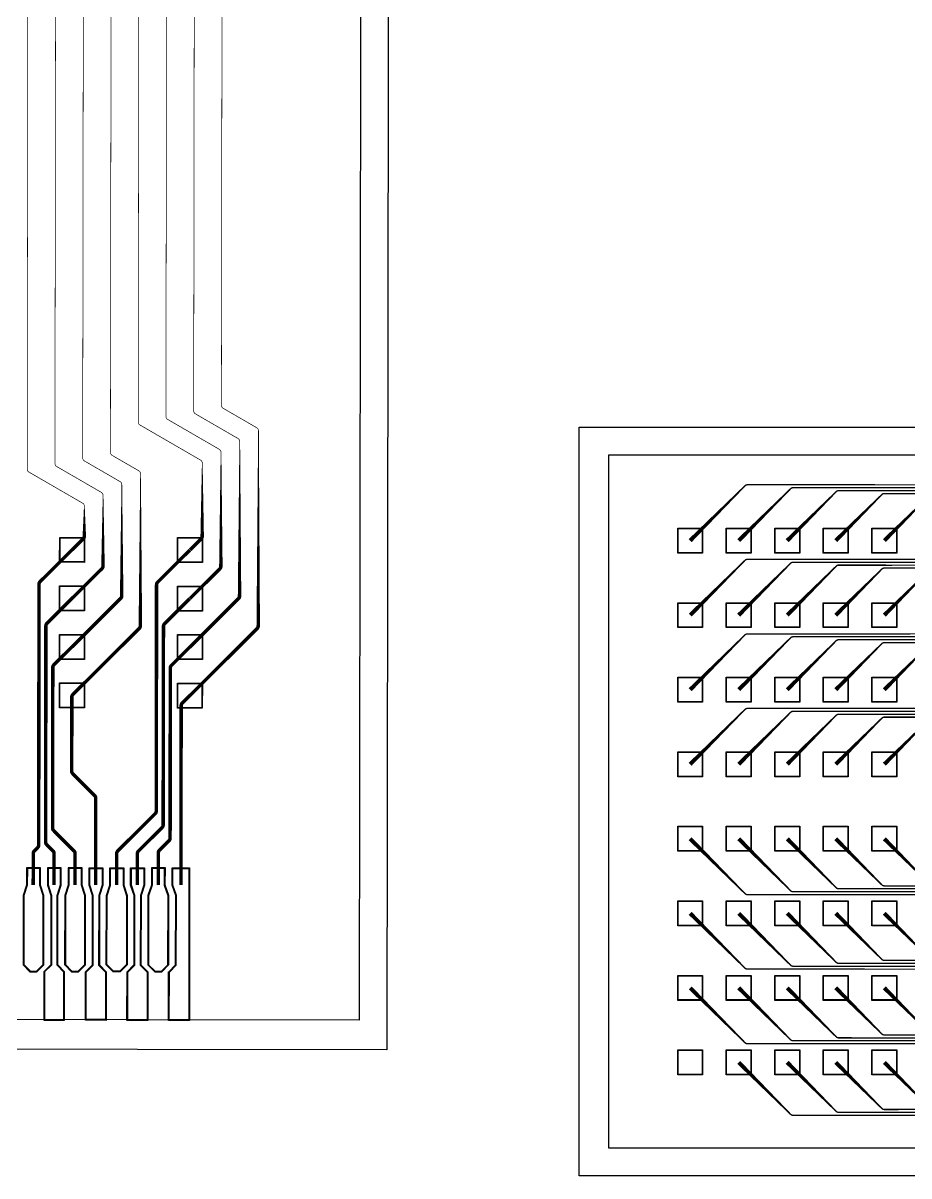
# Model space of a CAD drawing. Header units: metres. Extents: x -54999 to 54999, y -52014 to 54102.
# Drawn here: x -30945 to -18168, y -31916 to -15289 of the extents above; entities that cross this region are included whole.
import ezdxf

# ---------------------------------------------------------------- set-up
doc = ezdxf.new("R2010")
doc.units = ezdxf.units.M
for name, color, linetype in [('eDura_outline_ext', 6, 'Continuous'), ('eDura_outline_int', 6, 'Continuous'), ('etch', 3, 'Continuous'), ('GUIDE', 160, 'Continuous'), ('metal', 4, 'Continuous')]:
    doc.layers.add(name, color=color, linetype=linetype)

msp = doc.modelspace()

# ---------------------------------------------------------------- linework, layer by layer
at = {"layer": 'eDura_outline_ext'}
for points in [[(-25667.478, -8895.493), (-25696.166, -30095.474), (-36496.156, -30080.86), (-36467.469, -8880.879)], [(-2726.274, -31915.931), (-22926.274, -31915.931), (-22926.274, -21115.931), (-2726.274, -21115.931)]]:
    msp.add_lwpolyline(points, dxfattribs=at)
at = {"layer": 'eDura_outline_int'}
for points in [[(-26067.17, -8667.012), (-26095.586, -29666.993), (-36095.577, -29653.461), (-36067.16, -8653.48)], [(-2498.334, -31515.931), (-22498.334, -31515.931), (-22498.334, -21515.931), (-2498.334, -21515.931)]]:
    msp.add_lwpolyline(points, dxfattribs=at)
at = {"layer": 'etch'}
for points in [[(-21498.334, -22578.431), (-21148.334, -22578.431), (-21148.334, -22928.431), (-21498.334, -22928.431), (-21498.334, -22578.431)], [(-20798.334, -22578.431), (-20448.334, -22578.431), (-20448.334, -22928.431), (-20798.334, -22928.431), (-20798.334, -22578.431)], [(-20098.334, -22578.431), (-19748.334, -22578.431), (-19748.334, -22928.431), (-20098.334, -22928.431), (-20098.334, -22578.431)], [(-19398.334, -22578.431), (-19048.334, -22578.431), (-19048.334, -22928.431), (-19398.334, -22928.431), (-19398.334, -22578.431)], [(-18698.334, -22578.431), (-18348.334, -22578.431), (-18348.334, -22928.431), (-18698.334, -22928.431), (-18698.334, -22578.431)], [(-30411.651, -23061.146), (-30411.178, -22711.147), (-30061.178, -22711.62), (-30061.652, -23061.62), (-30411.651, -23061.146)], [(-28711.653, -23063.447), (-28711.179, -22713.447), (-28361.18, -22713.921), (-28361.653, -23063.92), (-28711.653, -23063.447)], [(-30412.599, -23761.146), (-30412.125, -23411.146), (-30062.125, -23411.62), (-30062.599, -23761.619), (-30412.599, -23761.146)], [(-28712.6, -23763.446), (-28712.127, -23413.446), (-28362.127, -23413.92), (-28362.601, -23763.92), (-28712.6, -23763.446)], [(-21498.334, -23653.431), (-21148.334, -23653.431), (-21148.334, -24003.431), (-21498.334, -24003.431), (-21498.334, -23653.431)], [(-20798.334, -23653.431), (-20448.334, -23653.431), (-20448.334, -24003.431), (-20798.334, -24003.431), (-20798.334, -23653.431)], [(-20098.334, -23653.431), (-19748.334, -23653.431), (-19748.334, -24003.431), (-20098.334, -24003.431), (-20098.334, -23653.431)], [(-19398.334, -23653.431), (-19048.334, -23653.431), (-19048.334, -24003.431), (-19398.334, -24003.431), (-19398.334, -23653.431)], [(-18698.334, -23653.431), (-18348.334, -23653.431), (-18348.334, -24003.431), (-18698.334, -24003.431), (-18698.334, -23653.431)], [(-30413.546, -24461.145), (-30413.072, -24111.145), (-30063.073, -24111.619), (-30063.546, -24461.619), (-30413.546, -24461.145)], [(-28713.547, -24463.445), (-28713.074, -24113.446), (-28363.074, -24113.919), (-28363.548, -24463.919), (-28713.547, -24463.445)], [(-21498.334, -24728.431), (-21148.334, -24728.431), (-21148.334, -25078.431), (-21498.334, -25078.431), (-21498.334, -24728.431)], [(-20798.334, -24728.431), (-20448.334, -24728.431), (-20448.334, -25078.431), (-20798.334, -25078.431), (-20798.334, -24728.431)], [(-20098.334, -24728.431), (-19748.334, -24728.431), (-19748.334, -25078.431), (-20098.334, -25078.431), (-20098.334, -24728.431)], [(-19398.334, -24728.431), (-19048.334, -24728.431), (-19048.334, -25078.431), (-19398.334, -25078.431), (-19398.334, -24728.431)], [(-18698.334, -24728.431), (-18348.334, -24728.431), (-18348.334, -25078.431), (-18698.334, -25078.431), (-18698.334, -24728.431)], [(-30414.493, -25161.144), (-30414.02, -24811.145), (-30064.02, -24811.618), (-30064.493, -25161.618), (-30414.493, -25161.144)], [(-28714.495, -25163.445), (-28714.021, -24813.445), (-28364.021, -24813.919), (-28364.495, -25163.918), (-28714.495, -25163.445)], [(-21498.334, -25803.431), (-21148.334, -25803.431), (-21148.334, -26153.431), (-21498.334, -26153.431), (-21498.334, -25803.431)], [(-20798.334, -25803.431), (-20448.334, -25803.431), (-20448.334, -26153.431), (-20798.334, -26153.431), (-20798.334, -25803.431)], [(-20098.334, -25803.431), (-19748.334, -25803.431), (-19748.334, -26153.431), (-20098.334, -26153.431), (-20098.334, -25803.431)], [(-19398.334, -25803.431), (-19048.334, -25803.431), (-19048.334, -26153.431), (-19398.334, -26153.431), (-19398.334, -25803.431)], [(-18698.334, -25803.431), (-18348.334, -25803.431), (-18348.334, -26153.431), (-18698.334, -26153.431), (-18698.334, -25803.431)], [(-21498.334, -26878.431), (-21148.334, -26878.431), (-21148.334, -27228.431), (-21498.334, -27228.431), (-21498.334, -26878.431)], [(-20798.334, -26878.431), (-20448.334, -26878.431), (-20448.334, -27228.431), (-20798.334, -27228.431), (-20798.334, -26878.431)], [(-20098.334, -26878.431), (-19748.334, -26878.431), (-19748.334, -27228.431), (-20098.334, -27228.431), (-20098.334, -26878.431)], [(-19398.334, -26878.431), (-19048.334, -26878.431), (-19048.334, -27228.431), (-19398.334, -27228.431), (-19398.334, -26878.431)], [(-18698.334, -26878.431), (-18348.334, -26878.431), (-18348.334, -27228.431), (-18698.334, -27228.431), (-18698.334, -26878.431)], [(-21498.334, -27953.431), (-21148.334, -27953.431), (-21148.334, -28303.431), (-21498.334, -28303.431), (-21498.334, -27953.431)], [(-20798.334, -27953.431), (-20448.334, -27953.431), (-20448.334, -28303.431), (-20798.334, -28303.431), (-20798.334, -27953.431)], [(-20098.334, -27953.431), (-19748.334, -27953.431), (-19748.334, -28303.431), (-20098.334, -28303.431), (-20098.334, -27953.431)], [(-19398.334, -27953.431), (-19048.334, -27953.431), (-19048.334, -28303.431), (-19398.334, -28303.431), (-19398.334, -27953.431)], [(-18698.334, -27953.431), (-18348.334, -27953.431), (-18348.334, -28303.431), (-18698.334, -28303.431), (-18698.334, -27953.431)], [(-21498.334, -29028.431), (-21148.334, -29028.431), (-21148.334, -29378.431), (-21498.334, -29378.431), (-21498.334, -29028.431)], [(-20798.334, -29028.431), (-20448.334, -29028.431), (-20448.334, -29378.431), (-20798.334, -29378.431), (-20798.334, -29028.431)], [(-20098.334, -29028.431), (-19748.334, -29028.431), (-19748.334, -29378.431), (-20098.334, -29378.431), (-20098.334, -29028.431)], [(-19398.334, -29028.431), (-19048.334, -29028.431), (-19048.334, -29378.431), (-19398.334, -29378.431), (-19398.334, -29028.431)], [(-18698.334, -29028.431), (-18348.334, -29028.431), (-18348.334, -29378.431), (-18698.334, -29378.431), (-18698.334, -29028.431)], [(-21498.334, -30103.431), (-21148.334, -30103.431), (-21148.334, -30453.431), (-21498.334, -30453.431), (-21498.334, -30103.431)], [(-20798.334, -30103.431), (-20448.334, -30103.431), (-20448.334, -30453.431), (-20798.334, -30453.431), (-20798.334, -30103.431)], [(-20098.334, -30103.431), (-19748.334, -30103.431), (-19748.334, -30453.431), (-20098.334, -30453.431), (-20098.334, -30103.431)], [(-19398.334, -30103.431), (-19048.334, -30103.431), (-19048.334, -30453.431), (-19398.334, -30453.431), (-19398.334, -30103.431)], [(-18698.334, -30103.431), (-18348.334, -30103.431), (-18348.334, -30453.431), (-18698.334, -30453.431), (-18698.334, -30103.431)]]:
    msp.add_lwpolyline(points, close=True, dxfattribs=at)
for points in [[(-30794.632, -27480.632), (-30881.632, -27480.514, 0.414213562), (-30882.633, -27481.513), (-30882.959, -27721.973, -0.080611572), (-30883.011, -27722.289), (-30933.11, -27871.914, 0.080611572), (-30933.162, -27872.23), (-30934.507, -28865.888, 0.198912367), (-30934.215, -28866.595), (-30840.785, -28960.278, 0.198912367), (-30840.078, -28960.572), (-30749.191, -28960.695, 0.198912367), (-30748.484, -28960.403), (-30654.801, -28866.973, 0.198912367), (-30654.507, -28866.267), (-30653.162, -27872.609, 0.080611572), (-30653.213, -27872.293), (-30702.908, -27722.533, -0.080611572), (-30702.959, -27722.217), (-30702.634, -27481.757, 0.414213562), (-30703.632, -27480.755)], [(-30494.632, -27481.038), (-30581.632, -27480.92, 0.414213562), (-30582.634, -27481.919), (-30582.955, -27719.134, 0.080611572), (-30582.904, -27719.45), (-30533.209, -27869.21, -0.080611572), (-30533.158, -27869.526), (-30534.518, -28874.713, -0.198912367), (-30534.812, -28875.42), (-30634.361, -28974.7, 0.198912367), (-30634.655, -28975.406), (-30635.581, -29659.849, 0.414213562), (-30634.582, -29660.851), (-30356.582, -29661.227, 0.414213562), (-30355.581, -29660.228), (-30354.655, -28975.785, 0.198912367), (-30354.947, -28975.078), (-30454.226, -28875.529, -0.198912367), (-30454.518, -28874.822), (-30453.158, -27869.634, -0.080611572), (-30453.106, -27869.318), (-30403.007, -27719.693, 0.080611572), (-30402.955, -27719.377), (-30402.634, -27482.163, 0.414213562), (-30403.633, -27481.161)], [(-30194.633, -27481.444), (-30281.633, -27481.326, 0.414213562), (-30282.634, -27482.325), (-30282.959, -27722.785, -0.080611572), (-30283.011, -27723.101), (-30333.111, -27872.726, 0.080611572), (-30333.163, -27873.042), (-30334.507, -28866.7, 0.198912367), (-30334.215, -28867.407), (-30240.786, -28961.09, 0.198912367), (-30240.079, -28961.384), (-30149.192, -28961.507, 0.198912367), (-30148.484, -28961.215), (-30054.801, -28867.785, 0.198912367), (-30054.508, -28867.079), (-30053.163, -27873.421, 0.080611572), (-30053.214, -27873.105), (-30102.909, -27723.345, -0.080611572), (-30102.96, -27723.029), (-30102.634, -27482.569, 0.414213562), (-30103.633, -27481.567)], [(-29894.633, -27481.85), (-29803.633, -27481.973, -0.414213562), (-29802.634, -27482.974), (-29802.955, -27720.189, -0.080611572), (-29803.007, -27720.505), (-29853.107, -27870.13, 0.080611572), (-29853.159, -27870.446), (-29854.519, -28875.633, 0.198912367), (-29854.227, -28876.341), (-29754.947, -28975.89, -0.198912367), (-29754.656, -28976.597), (-29755.582, -29661.04, -0.414213562), (-29756.583, -29662.039), (-30034.583, -29661.663, -0.414213562), (-30035.581, -29660.661), (-30034.655, -28976.218, -0.198912367), (-30034.361, -28975.512), (-29934.813, -28876.232, 0.198912367), (-29934.519, -28875.525), (-29933.159, -27870.338, 0.080611572), (-29933.21, -27870.021), (-29982.904, -27720.262, -0.080611572), (-29982.955, -27719.946), (-29982.634, -27482.731, -0.414213562), (-29981.633, -27481.732)], [(-29594.633, -27482.256), (-29503.633, -27482.379, -0.414213562), (-29502.635, -27483.38), (-29502.96, -27723.841, 0.080611572), (-29502.909, -27724.157), (-29453.214, -27873.916, -0.080611572), (-29453.164, -27874.233), (-29454.508, -28867.89, -0.198912367), (-29454.802, -28868.597), (-29548.485, -28962.027, -0.198912367), (-29549.192, -28962.319), (-29640.08, -28962.196, -0.198912367), (-29640.786, -28961.902), (-29734.216, -28868.219, -0.198912367), (-29734.508, -28867.512), (-29733.163, -27873.854, -0.080611572), (-29733.112, -27873.538), (-29683.012, -27723.913, 0.080611572), (-29682.96, -27723.597), (-29682.635, -27483.137, -0.414213562), (-29681.633, -27482.138)], [(-29294.634, -27482.662), (-29203.634, -27482.785, -0.414213562), (-29202.635, -27483.786), (-29202.956, -27721.001, -0.080611572), (-29203.008, -27721.317), (-29253.108, -27870.942, 0.080611572), (-29253.159, -27871.258), (-29254.52, -28876.445, 0.198912367), (-29254.228, -28877.153), (-29154.948, -28976.702, -0.198912367), (-29154.656, -28977.409), (-29155.582, -29661.852, -0.414213562), (-29156.584, -29662.851), (-29434.583, -29662.475, -0.414213562), (-29435.582, -29661.473), (-29434.656, -28977.03, -0.198912367), (-29434.362, -28976.323), (-29334.813, -28877.044, 0.198912367), (-29334.519, -28876.337), (-29333.159, -27871.15, 0.080611572), (-29333.21, -27870.833), (-29382.905, -27721.074, -0.080611572), (-29382.956, -27720.758), (-29382.635, -27483.543, -0.414213562), (-29381.633, -27482.544)], [(-28994.634, -27483.068), (-29081.634, -27482.95, 0.414213562), (-29082.635, -27483.949), (-29082.96, -27724.409, -0.080611572), (-29083.012, -27724.725), (-29133.112, -27874.35, 0.080611572), (-29133.164, -27874.666), (-29134.508, -28868.323, 0.198912367), (-29134.216, -28869.031), (-29040.787, -28962.714, 0.198912367), (-29040.08, -28963.008), (-28949.193, -28963.131, 0.198912367), (-28948.485, -28962.839), (-28854.803, -28869.409, 0.198912367), (-28854.509, -28868.702), (-28853.164, -27875.045, 0.080611572), (-28853.215, -27874.728), (-28902.91, -27724.969, -0.080611572), (-28902.961, -27724.653), (-28902.635, -27484.192, 0.414213562), (-28903.634, -27483.191)], [(-28552.636, -27484.666), (-28555.583, -29662.664, -0.414213562), (-28556.584, -29663.663), (-28834.584, -29663.286, -0.414213562), (-28835.583, -29662.285), (-28834.656, -28977.842, -0.198912367), (-28834.363, -28977.135), (-28734.814, -28877.856, 0.198912367), (-28734.52, -28877.149), (-28733.16, -27871.962, 0.080611572), (-28733.211, -27871.645), (-28782.905, -27721.886, -0.080611572), (-28782.956, -27721.569), (-28782.635, -27484.355, -0.414213562), (-28781.634, -27483.356), (-28553.634, -27483.665, -0.414213562)]]:
    msp.add_lwpolyline(points, format="xyb", close=True, dxfattribs=at)
at = {"layer": 'GUIDE'}
for points in [[(-30794.619, -27470.632), (-30796.619, -27470.629)], [(-30494.619, -27471.038), (-30496.619, -27471.035)], [(-30194.619, -27471.444), (-30196.619, -27471.441)], [(-29894.619, -27471.85), (-29896.619, -27471.847)], [(-29594.62, -27472.256), (-29596.62, -27472.253)], [(-29294.62, -27472.662), (-29296.62, -27472.659)], [(-28994.62, -27473.068), (-28996.62, -27473.065)]]:
    msp.add_lwpolyline(points, dxfattribs=at)
at = {"layer": 'metal'}
for points in [[(-28881.927, 6247.065, 10, 10, 0), (-27108.316, 5219.867, 10, 10, -0.267949192), (-27083.374, 5176.532, 10, 10, 0), (-27099.227, -6538.992, 10, 10, -0.267949192), (-27124.286, -6582.259, 10, 10, 0), (-28840.688, -7570.13, 10, 10, 0.267949192), (-28865.746, -7613.397, 10, 10, 0), (-28883.81, -20962.12, 10, 10, 0.267949192), (-28858.868, -21005.455, 10, 10, 0), (-28114.451, -21436.589, 10, 10, -0.267949192), (-28089.51, -21479.924, 10, 50, 0), (-28091.734, -23123.575, 50, 50, -0.198912367), (-28106.426, -23158.91, 50, 50, 0), (-28537.364, -23588.683, 50, 50, 0)], [(-28885.31, 3747.067, 10, 10, 0), (-27471.417, 2928.202, 10, 10, -0.267949192), (-27446.476, 2884.867, 10, 10, 0), (-27459.227, -6538.505, 10, 10, -0.267949192), (-27484.286, -6581.772, 10, 10, 0), (-29240.719, -7592.683, 10, 10, 0.267949192), (-29265.777, -7635.95, 10, 10, 0), (-29283.919, -21042.408, 10, 10, 0.267949192), (-29258.977, -21085.743, 10, 10, 0), (-28384.662, -21592.108, 10, 10, -0.267949192), (-28359.72, -21635.443, 10, 50, 0), (-28361.152, -22693.21, 50, 50, -0.198912367), (-28375.844, -22728.545, 50, 50, 0), (-28536.416, -22888.684, 50, 50, 0)], [(-29898.053, -27720.377, 50, 50, 0), (-29896.262, -26467.56, 50, 50, 0.198932155), (-29910.859, -26432.181, 50, 50, 0), (-30228.199, -26113.98, 50, 50, -0.198927041), (-30242.796, -26078.602, 50, 50, 0), (-30241.288, -25009.088, 50, 50, -0.198897694), (-30226.596, -24973.755, 50, 50, 0), (-29267.589, -24017.34, 50, 50, 0.198912367), (-29252.896, -23982.004, 50, 10, 0), (-29249.93, -21790.123, 10, 10, 0.267949192), (-29274.872, -21746.788, 10, 10, 0), (-29659.571, -21523.987, 10, 10, -0.267949192), (-29684.512, -21480.652, 10, 10, 0), (-29665.808, -7658.503, 10, 10, -0.267949192), (-29640.75, -7615.235, 10, 10, 0), (-27844.285, -6581.285, 10, 10, 0.267949192), (-27819.227, -6538.018, 10, 10, 0), (-27809.577, 593.202, 10, 10, 0.267949192), (-27834.518, 636.538, 10, 10, 0), (-28888.693, 1247.069, 10, 10, 0)], [(-28539.258, -24988.682, 50, 50, 0), (-27567.591, -24019.64, 50, 50, 0.198912367), (-27552.898, -23984.305, 50, 10, 0), (-27549.088, -21168.886, 10, 10, 0.267949192), (-27574.03, -21125.551, 10, 10, 0), (-28058.65, -20844.88, 10, 10, -0.267949192), (-28083.592, -20801.545, 10, 10, 0), (-28065.876, -7709.779, 10, 10, -0.267949192), (-28040.818, -7666.512, 10, 10, 0), (-26159.223, -6583.565, 10, 10, 0.267949192), (-26134.165, -6540.298, 10, 10, 0), (-26132.928, -5626.317, 10, 10, -0.267949192), (-26107.87, -5583.049, 10, 10, 0), (-23508.779, -4087.149, 10, 10, 0.267949192), (-23483.721, -4043.882, 10, 10, 0), (-23477.456, 586.186, 10, 10, 0.267949192), (-23502.397, 629.521, 10, 10, 0), (-24558.57, 1241.21, 10, 10, 0)], [(-28892.076, -1252.929, 10, 10, 0), (-28197.62, -1655.127, 10, 10, -0.267949192), (-28172.678, -1698.462, 10, 10, 0), (-28179.226, -6537.531, 10, 10, -0.267949192), (-28204.285, -6580.798, 10, 10, 0), (-30040.781, -7637.788, 10, 10, 0.267949192), (-30065.839, -7681.056, 10, 10, 0), (-30084.621, -21560.94, 10, 10, 0.267949192), (-30059.68, -21604.275, 10, 10, 0), (-29545.083, -21902.307, 10, 10, -0.267949192), (-29520.141, -21945.642, 10, 50, 0), (-29522.314, -23551.64, 50, 50, -0.198912367), (-29537.007, -23586.975, 50, 50, 0), (-30238.309, -24286.382, 50, 50, 0)], [(-24561.953, -1258.788, 10, 10, 0), (-24046.357, -1557.399, 10, 10, -0.267949192), (-24021.415, -1600.734, 10, 10, 0), (-24024.72, -4043.15, 10, 10, -0.267949192), (-24049.779, -4086.417, 10, 10, 0), (-26507.759, -5501.102, 10, 10, 0.267949192), (-26532.818, -5544.369, 10, 10, 0), (-26534.164, -6539.757, 10, 10, -0.267949192), (-26559.223, -6583.024, 10, 10, 0), (-28440.817, -7665.971, 10, 10, 0.267949192), (-28465.876, -7709.238, 10, 10, 0), (-28483.701, -20881.832, 10, 10, 0.267949192), (-28458.759, -20925.167, 10, 10, 0), (-27844.24, -21281.07, 10, 10, -0.267949192), (-27819.299, -21324.405, 10, 50, 0), (-27822.316, -23553.94, 50, 50, -0.198912367), (-27837.008, -23589.275, 50, 50, 0), (-28538.311, -24288.682, 50, 50, 0)], [(-28895.459, -3752.926, 10, 10, 0), (-28560.721, -3946.792, 10, 10, -0.267949192), (-28535.78, -3990.127, 10, 10, 0), (-28539.226, -6537.043, 10, 10, -0.267949192), (-28564.285, -6580.311, 10, 10, 0), (-30440.811, -7660.341, 10, 10, 0.267949192), (-30465.87, -7703.608, 10, 10, 0), (-30484.73, -21641.228, 10, 10, 0.267949192), (-30459.789, -21684.563, 10, 10, 0), (-29815.293, -22057.826, 10, 10, -0.267949192), (-29790.352, -22101.161, 10, 50, 0), (-29791.732, -23121.275, 50, 50, -0.198912367), (-29806.425, -23156.61, 50, 50, 0), (-30237.362, -23586.383, 50, 50, 0)], [(-28898.842, -6252.924, 10, 10, 0), (-28899.226, -6536.556, 10, 10, -0.267949192), (-28924.284, -6579.824, 10, 10, 0), (-30840.842, -7682.894, 10, 10, 0.267949192), (-30865.901, -7726.161, 10, 10, 0), (-30884.839, -21721.515, 10, 10, 0.267949192), (-30859.898, -21764.85, 10, 10, 0), (-30085.504, -22213.345, 10, 10, -0.267949192), (-30060.563, -22256.68, 10, 50, 0), (-30061.15, -22690.91, 50, 50, -0.198912367), (-30075.843, -22726.245, 50, 50, 0), (-30236.415, -22886.383, 50, 50, 0)], [(1953.92, -18316.402, 10, 10, 0), (1325.288, -18316.402, 10, 10, 0.267949192), (1281.986, -18341.402, 10, 10, 0), (582.17, -19553.52, 10, 10, -0.267949192), (538.869, -19578.52, 10, 10, 0), (273.288, -19578.52, 10, 10, 0.267949192), (229.986, -19603.52, 10, 10, 0), (-348.586, -20605.637, 10, 10, -0.267949192), (-391.888, -20630.637, 10, 10, 0), (-778.712, -20630.637, 10, 10, 0.267949192), (-822.014, -20655.637, 10, 10, 0), (-1319.757, -21517.755, 10, 10, -0.267949192), (-1363.059, -21542.755, 10, 10, 0), (-1830.712, -21542.755, 10, 10, 0.267949192), (-1874.014, -21567.755, 10, 10, 0), (-2150.089, -22045.931, 10, 10, -0.267949192), (-2193.39, -22070.931, 10, 10, 0), (-8973.741, -22070.931, 10, 10, -0.267949192), (-9017.042, -22045.931, 10, 10, 0), (-9058.9, -21973.431, 10, 10, 0.267949192), (-9102.201, -21948.431, 10, 20, 0), (-20497.623, -21948.431, 20, 20, 0.198912367), (-20532.979, -21963.076, 20, 60, 0), (-21323.334, -22753.431, 60, 20, 0)], [(-9126.45, -21990.431, 10, 20, 0), (-19839.623, -21990.431, 20, 20, 0.198912367), (-19874.979, -22005.076, 20, 60, 0), (-20623.334, -22753.431, 60, 20, 0)], [(-8091.448, -22210.931, 10, 10, 0), (-8989.907, -22210.931, 10, 10, -0.267949192), (-9033.208, -22185.931, 10, 10, 0), (-9107.398, -22057.431, 10, 10, 0.267949192), (-9150.699, -22032.431, 10, 20, 0), (-19181.623, -22032.431, 20, 20, 0.198912367), (-19216.979, -22047.076, 20, 60, 0), (-19923.334, -22753.431, 60, 20, 0)], [(-8091.448, -22280.931, 10, 10, 0), (-8997.99, -22280.931, 10, 10, -0.267949192), (-9041.291, -22255.931, 10, 10, 0), (-9131.646, -22099.431, 10, 10, 0.267949192), (-9174.948, -22074.431, 10, 20, 0), (-18523.623, -22074.431, 20, 20, 0.198912367), (-18558.979, -22089.076, 20, 60, 0), (-19223.334, -22753.431, 60, 20, 0)], [(-8091.448, -22350.931, 10, 10, 0), (-9006.073, -22350.931, 10, 10, -0.267949192), (-9049.374, -22325.931, 10, 10, 0), (-9155.895, -22141.431, 10, 10, 0.267949192), (-9199.196, -22116.431, 10, 20, 0), (-17865.623, -22116.431, 20, 20, 0.198912367), (-17900.979, -22131.076, 20, 60, 0), (-18523.334, -22753.431, 60, 20, 0)], [(-8453.447, -23190.931, 10, 10, 0), (-9335.74, -23190.931, 10, 10, -0.267949192), (-9379.041, -23165.931, 10, 10, 0), (-9446.88, -23048.431, 10, 10, 0.267949192), (-9490.181, -23023.431, 10, 20, 0), (-20497.623, -23023.431, 20, 20, 0.198912367), (-20532.979, -23038.076, 20, 60, 0), (-21323.334, -23828.431, 60, 20, 0)], [(-8453.447, -23260.931, 10, 10, 0), (-9343.823, -23260.931, 10, 10, -0.267949192), (-9387.124, -23235.931, 10, 10, 0), (-9471.128, -23090.431, 10, 10, 0.267949192), (-9514.43, -23065.431, 10, 20, 0), (-19839.623, -23065.431, 20, 20, 0.198912367), (-19874.979, -23080.076, 20, 60, 0), (-20623.334, -23828.431, 60, 20, 0)], [(-19923.334, -23828.431, 60, 20, 0), (-19202.334, -23107.431, 60, 20, 0)], [(-8453.447, -23330.931, 10, 10, 0), (-9351.905, -23330.931, 10, 10, -0.267949192), (-9395.207, -23305.931, 10, 10, 0), (-9495.377, -23132.431, 10, 10, 0.267949192), (-9538.678, -23107.431, 10, 20, 0), (-19202.334, -23107.431, 20, 10, 0)], [(-8453.447, -23400.931, 10, 10, 0), (-9359.988, -23400.931, 10, 10, -0.267949192), (-9403.29, -23375.931, 10, 10, 0), (-9519.626, -23174.431, 10, 10, 0.267949192), (-9562.927, -23149.431, 10, 20, 0), (-18523.623, -23149.431, 20, 20, 0.198912367), (-18558.979, -23164.076, 20, 60, 0), (-19223.334, -23828.431, 60, 20, 0)], [(-8453.447, -23470.931, 10, 10, 0), (-9368.071, -23470.931, 10, 10, -0.267949192), (-9411.373, -23445.931, 10, 10, 0), (-9543.874, -23216.431, 10, 10, 0.267949192), (-9587.176, -23191.431, 10, 20, 0), (-17865.623, -23191.431, 20, 20, 0.198912367), (-17900.979, -23206.076, 20, 60, 0), (-18523.334, -23828.431, 60, 20, 0)], [(-8815.445, -24310.931, 10, 10, 0), (-9697.738, -24310.931, 10, 10, -0.267949192), (-9741.04, -24285.931, 10, 10, 0), (-9834.859, -24123.431, 10, 10, 0.267949192), (-9878.16, -24098.431, 10, 20, 0), (-20497.623, -24098.431, 20, 20, 0.198912367), (-20532.979, -24113.076, 20, 60, 0), (-21323.334, -24903.431, 60, 20, 0)], [(-8815.445, -24380.931, 10, 10, 0), (-9705.821, -24380.931, 10, 10, -0.267949192), (-9749.122, -24355.931, 10, 10, 0), (-9859.108, -24165.431, 10, 10, 0.267949192), (-9902.409, -24140.431, 10, 20, 0), (-19839.623, -24140.431, 20, 20, 0.198912367), (-19874.979, -24155.076, 20, 60, 0), (-20623.334, -24903.431, 60, 20, 0)], [(-8815.445, -24450.931, 10, 10, 0), (-9713.904, -24450.931, 10, 10, -0.267949192), (-9757.205, -24425.931, 10, 10, 0), (-9883.356, -24207.431, 10, 10, 0.267949192), (-9926.658, -24182.431, 10, 20, 0), (-19181.623, -24182.431, 20, 20, 0.198912367), (-19216.979, -24197.076, 20, 60, 0), (-19923.334, -24903.431, 60, 20, 0)], [(-8815.445, -24520.931, 10, 10, 0), (-9721.987, -24520.931, 10, 10, -0.267949192), (-9765.288, -24495.931, 10, 10, 0), (-9907.605, -24249.431, 10, 10, 0.267949192), (-9950.906, -24224.431, 10, 20, 0), (-18523.623, -24224.431, 20, 20, 0.198912367), (-18558.979, -24239.076, 20, 60, 0), (-19223.334, -24903.431, 60, 20, 0)], [(-8815.445, -24590.931, 10, 10, 0), (-9730.07, -24590.931, 10, 10, -0.267949192), (-9773.371, -24565.931, 10, 10, 0), (-9931.854, -24291.431, 10, 10, 0.267949192), (-9975.155, -24266.431, 10, 20, 0), (-17865.623, -24266.431, 20, 20, 0.198912367), (-17900.979, -24281.076, 20, 60, 0), (-18523.334, -24903.431, 60, 20, 0)], [(-9177.444, -25430.931, 10, 10, 0), (-10059.737, -25430.931, 10, 10, -0.267949192), (-10103.038, -25405.931, 10, 10, 0), (-10222.838, -25198.431, 10, 10, 0.267949192), (-10266.14, -25173.431, 10, 20, 0), (-20497.623, -25173.431, 20, 20, 0.198912367), (-20532.979, -25188.076, 20, 60, 0), (-21323.334, -25978.431, 60, 20, 0)], [(-9177.444, -25500.931, 10, 10, 0), (-10067.82, -25500.931, 10, 10, -0.267949192), (-10111.121, -25475.931, 10, 10, 0), (-10247.087, -25240.431, 10, 10, 0.267949192), (-10290.388, -25215.431, 10, 20, 0), (-19839.623, -25215.431, 20, 20, 0.198912367), (-19874.979, -25230.076, 20, 60, 0), (-20623.334, -25978.431, 60, 20, 0)], [(-9177.444, -25570.931, 10, 10, 0), (-10075.903, -25570.931, 10, 10, -0.267949192), (-10119.204, -25545.931, 10, 10, 0), (-10271.336, -25282.431, 10, 10, 0.267949192), (-10314.637, -25257.431, 10, 20, 0), (-19181.623, -25257.431, 20, 20, 0.198912367), (-19216.979, -25272.076, 20, 60, 0), (-19923.334, -25978.431, 60, 20, 0)], [(-9177.444, -25640.931, 10, 10, 0), (-10083.986, -25640.931, 10, 10, -0.267949192), (-10127.287, -25615.931, 10, 10, 0), (-10295.584, -25324.431, 10, 10, 0.267949192), (-10338.886, -25299.431, 10, 20, 0), (-18523.623, -25299.431, 20, 20, 0.198912367), (-18558.979, -25314.076, 20, 60, 0), (-19223.334, -25978.431, 60, 20, 0)], [(-9177.444, -25710.931, 10, 10, 0), (-10092.068, -25710.931, 10, 10, -0.267949192), (-10135.37, -25685.931, 10, 10, 0), (-10319.833, -25366.431, 10, 10, 0.267949192), (-10363.134, -25341.431, 10, 20, 0), (-17865.623, -25341.431, 20, 20, 0.198912367), (-17900.979, -25356.076, 20, 60, 0), (-18523.334, -25978.431, 60, 20, 0)], [(-21323.334, -27053.431, 60, 20, 0), (-20532.979, -27843.786, 20, 20, 0.198912367), (-20497.623, -27858.431, 20, 10, 0), (-10266.14, -27858.431, 10, 10, 0.267949192), (-10222.838, -27833.431, 10, 10, 0), (-10103.038, -27625.931, 10, 10, -0.267949192), (-10059.737, -27600.931, 10, 10, 0), (-8332.203, -27600.931, 10, 10, 0)], [(-20623.334, -27053.431, 60, 20, 0), (-19874.979, -27801.786, 20, 20, 0.198912367), (-19839.623, -27816.431, 20, 10, 0), (-10290.388, -27816.431, 10, 10, 0.267949192), (-10247.087, -27791.431, 10, 10, 0), (-10111.121, -27555.931, 10, 10, -0.267949192), (-10067.82, -27530.931, 10, 10, 0), (-8332.203, -27530.931, 10, 10, 0)], [(-19923.334, -27053.431, 60, 20, 0), (-19216.979, -27759.786, 20, 20, 0.198912367), (-19181.623, -27774.431, 20, 10, 0), (-10314.637, -27774.431, 10, 10, 0.267949192), (-10271.336, -27749.431, 10, 10, 0), (-10119.204, -27485.931, 10, 10, -0.267949192), (-10075.903, -27460.931, 10, 10, 0), (-8332.203, -27460.931, 10, 10, 0)], [(-19223.334, -27053.431, 60, 20, 0), (-18558.979, -27717.786, 20, 20, 0.198912367), (-18523.623, -27732.431, 20, 10, 0), (-10338.886, -27732.431, 10, 10, 0.267949192), (-10295.584, -27707.431, 10, 10, 0), (-10127.287, -27415.931, 10, 10, -0.267949192), (-10083.986, -27390.931, 10, 10, 0), (-8332.203, -27390.931, 10, 10, 0)], [(-18523.334, -27053.431, 60, 20, 0), (-17900.979, -27675.786, 20, 20, 0.198912367), (-17865.623, -27690.431, 20, 10, 0), (-10363.134, -27690.431, 10, 10, 0.267949192), (-10319.833, -27665.431, 10, 10, 0), (-10135.37, -27345.931, 10, 10, -0.267949192), (-10092.068, -27320.931, 10, 10, 0), (-8332.203, -27320.931, 10, 10, 0)], [(-21323.334, -28128.431, 60, 20, 0), (-20532.979, -28918.786, 20, 20, 0.198912367), (-20497.623, -28933.431, 20, 10, 0), (-9878.16, -28933.431, 10, 10, 0.267949192), (-9834.859, -28908.431, 10, 10, 0), (-9741.04, -28745.931, 10, 10, -0.267949192), (-9697.738, -28720.931, 10, 10, 0), (-8694.202, -28720.931, 10, 10, 0)], [(-20623.334, -28128.431, 60, 20, 0), (-19874.979, -28876.786, 20, 20, 0.198912367), (-19839.623, -28891.431, 20, 10, 0), (-9902.409, -28891.431, 10, 10, 0.267949192), (-9859.108, -28866.431, 10, 10, 0), (-9749.122, -28675.931, 10, 10, -0.267949192), (-9705.821, -28650.931, 10, 10, 0), (-8694.202, -28650.931, 10, 10, 0)], [(-19923.334, -28128.431, 60, 20, 0), (-19216.979, -28834.786, 20, 20, 0.198912367), (-19181.623, -28849.431, 20, 10, 0), (-9926.658, -28849.431, 10, 10, 0.267949192), (-9883.356, -28824.431, 10, 10, 0), (-9757.205, -28605.931, 10, 10, -0.267949192), (-9713.904, -28580.931, 10, 10, 0), (-8694.202, -28580.931, 10, 10, 0)], [(-19223.334, -28128.431, 60, 20, 0), (-18558.979, -28792.786, 20, 20, 0.198912367), (-18523.623, -28807.431, 20, 10, 0), (-9950.906, -28807.431, 10, 10, 0.267949192), (-9907.605, -28782.431, 10, 10, 0), (-9765.288, -28535.931, 10, 10, -0.267949192), (-9721.987, -28510.931, 10, 10, 0), (-8694.202, -28510.931, 10, 10, 0)], [(-18523.334, -28128.431, 60, 20, 0), (-17900.979, -28750.786, 20, 20, 0.198912367), (-17865.623, -28765.431, 20, 10, 0), (-9975.155, -28765.431, 10, 10, 0.267949192), (-9931.854, -28740.431, 10, 10, 0), (-9773.371, -28465.931, 10, 10, -0.267949192), (-9730.07, -28440.931, 10, 10, 0), (-8694.202, -28440.931, 10, 10, 0)], [(-21323.334, -29203.431, 60, 20, 0), (-20532.979, -29993.786, 20, 20, 0.198912367), (-20497.623, -30008.431, 20, 10, 0), (-9490.181, -30008.431, 10, 10, 0.267949192), (-9446.88, -29983.431, 10, 10, 0), (-9379.041, -29865.931, 10, 10, -0.267949192), (-9335.74, -29840.931, 10, 10, 0), (-7608.206, -29840.931, 10, 10, 0)], [(-20623.334, -29203.431, 60, 20, 0), (-19874.979, -29951.786, 20, 20, 0.198912367), (-19839.623, -29966.431, 20, 10, 0), (-9514.43, -29966.431, 10, 10, 0.267949192), (-9471.128, -29941.431, 10, 10, 0), (-9387.124, -29795.931, 10, 10, -0.267949192), (-9343.823, -29770.931, 10, 10, 0), (-7608.206, -29770.931, 10, 10, 0)], [(-19923.334, -29203.431, 60, 20, 0), (-19216.979, -29909.786, 20, 20, 0.198912367), (-19181.623, -29924.431, 20, 10, 0), (-9538.678, -29924.431, 10, 10, 0.267949192), (-9495.377, -29899.431, 10, 10, 0), (-9395.207, -29725.931, 10, 10, -0.267949192), (-9351.905, -29700.931, 10, 10, 0), (-7608.206, -29700.931, 10, 10, 0)], [(-19223.334, -29203.431, 60, 20, 0), (-18558.979, -29867.786, 20, 20, 0.198912367), (-18523.623, -29882.431, 20, 10, 0), (-9562.927, -29882.431, 10, 10, 0.267949192), (-9519.626, -29857.431, 10, 10, 0), (-9403.29, -29655.931, 10, 10, -0.267949192), (-9359.988, -29630.931, 10, 10, 0), (-7608.206, -29630.931, 10, 10, 0)], [(-18523.334, -29203.431, 60, 20, 0), (-17900.979, -29825.786, 20, 20, 0.198912367), (-17865.623, -29840.431, 20, 10, 0), (-9587.176, -29840.431, 10, 10, 0.267949192), (-9543.874, -29815.431, 10, 10, 0), (-9411.373, -29585.931, 10, 10, -0.267949192), (-9368.071, -29560.931, 10, 10, 0), (-7608.206, -29560.931, 10, 10, 0)], [(-20623.334, -30278.431, 60, 20, 0), (-19874.979, -31026.786, 20, 20, 0.198912367), (-19839.623, -31041.431, 20, 10, 0), (-9126.45, -31041.431, 10, 10, 0.267949192), (-9083.149, -31016.431, 10, 10, 0), (-9025.125, -30915.931, 10, 10, -0.267949192), (-8981.824, -30890.931, 10, 10, 0), (-7970.205, -30890.931, 10, 10, 0)], [(-19923.334, -30278.431, 60, 20, 0), (-19216.979, -30984.786, 20, 20, 0.198912367), (-19181.623, -30999.431, 20, 10, 0), (-9150.699, -30999.431, 10, 10, 0.267949192), (-9107.398, -30974.431, 10, 10, 0), (-9033.208, -30845.931, 10, 10, -0.267949192), (-8989.907, -30820.931, 10, 10, 0), (-7970.205, -30820.931, 10, 10, 0)], [(-19223.334, -30278.431, 60, 20, 0), (-18558.979, -30942.786, 20, 20, 0.198912367), (-18523.623, -30957.431, 20, 10, 0), (-9174.948, -30957.431, 10, 10, 0.267949192), (-9131.646, -30932.431, 10, 10, 0), (-9041.291, -30775.931, 10, 10, -0.267949192), (-8997.99, -30750.931, 10, 10, 0), (-7970.205, -30750.931, 10, 10, 0)], [(-18523.334, -30278.431, 60, 20, 0), (-17900.979, -30900.786, 20, 20, 0.198912367), (-17865.623, -30915.431, 20, 10, 0), (-9199.196, -30915.431, 10, 10, 0.267949192), (-9155.895, -30890.431, 10, 10, 0), (-9049.374, -30705.931, 10, 10, -0.267949192), (-9006.073, -30680.931, 10, 10, 0), (-7970.205, -30680.931, 10, 10, 0)]]:
    msp.add_lwpolyline(points, format="xyseb", dxfattribs=at)
for points in [[(-21503.334, -22573.431), (-21143.334, -22573.431), (-21143.334, -22933.431), (-21503.334, -22933.431), (-21503.334, -22573.431)], [(-20803.334, -22573.431), (-20443.334, -22573.431), (-20443.334, -22933.431), (-20803.334, -22933.431), (-20803.334, -22573.431)], [(-20103.334, -22573.431), (-19743.334, -22573.431), (-19743.334, -22933.431), (-20103.334, -22933.431), (-20103.334, -22573.431)], [(-19403.334, -22573.431), (-19043.334, -22573.431), (-19043.334, -22933.431), (-19403.334, -22933.431), (-19403.334, -22573.431)], [(-18703.334, -22573.431), (-18343.334, -22573.431), (-18343.334, -22933.431), (-18703.334, -22933.431), (-18703.334, -22573.431)], [(-30416.658, -23066.14), (-30416.171, -22706.14), (-30056.171, -22706.627), (-30056.659, -23066.627), (-30416.658, -23066.14)], [(-28716.66, -23068.44), (-28716.173, -22708.44), (-28356.173, -22708.927), (-28356.66, -23068.927), (-28716.66, -23068.44)], [(-30417.605, -23766.139), (-30417.118, -23406.139), (-30057.119, -23406.626), (-30057.606, -23766.626), (-30417.605, -23766.139)], [(-28717.607, -23768.439), (-28717.12, -23408.44), (-28357.12, -23408.927), (-28357.607, -23768.926), (-28717.607, -23768.439)], [(-21503.334, -23648.431), (-21143.334, -23648.431), (-21143.334, -24008.431), (-21503.334, -24008.431), (-21503.334, -23648.431)], [(-20803.334, -23648.431), (-20443.334, -23648.431), (-20443.334, -24008.431), (-20803.334, -24008.431), (-20803.334, -23648.431)], [(-20103.334, -23648.431), (-19743.334, -23648.431), (-19743.334, -24008.431), (-20103.334, -24008.431), (-20103.334, -23648.431)], [(-19403.334, -23648.431), (-19043.334, -23648.431), (-19043.334, -24008.431), (-19403.334, -24008.431), (-19403.334, -23648.431)], [(-18703.334, -23648.431), (-18343.334, -23648.431), (-18343.334, -24008.431), (-18703.334, -24008.431), (-18703.334, -23648.431)], [(-30418.553, -24466.138), (-30418.066, -24106.139), (-30058.066, -24106.626), (-30058.553, -24466.625), (-30418.553, -24466.138)], [(-28718.554, -24468.439), (-28718.067, -24108.439), (-28358.067, -24108.926), (-28358.555, -24468.926), (-28718.554, -24468.439)], [(-21503.334, -24723.431), (-21143.334, -24723.431), (-21143.334, -25083.431), (-21503.334, -25083.431), (-21503.334, -24723.431)], [(-20803.334, -24723.431), (-20443.334, -24723.431), (-20443.334, -25083.431), (-20803.334, -25083.431), (-20803.334, -24723.431)], [(-20103.334, -24723.431), (-19743.334, -24723.431), (-19743.334, -25083.431), (-20103.334, -25083.431), (-20103.334, -24723.431)], [(-19403.334, -24723.431), (-19043.334, -24723.431), (-19043.334, -25083.431), (-19403.334, -25083.431), (-19403.334, -24723.431)], [(-18703.334, -24723.431), (-18343.334, -24723.431), (-18343.334, -25083.431), (-18703.334, -25083.431), (-18703.334, -24723.431)], [(-30419.5, -25166.138), (-30419.013, -24806.138), (-30059.013, -24806.625), (-30059.5, -25166.625), (-30419.5, -25166.138)], [(-28719.501, -25168.438), (-28719.014, -24808.438), (-28359.015, -24808.926), (-28359.502, -25168.925), (-28719.501, -25168.438)], [(-21503.334, -25798.431), (-21143.334, -25798.431), (-21143.334, -26158.431), (-21503.334, -26158.431), (-21503.334, -25798.431)], [(-20803.334, -25798.431), (-20443.334, -25798.431), (-20443.334, -26158.431), (-20803.334, -26158.431), (-20803.334, -25798.431)], [(-20103.334, -25798.431), (-19743.334, -25798.431), (-19743.334, -26158.431), (-20103.334, -26158.431), (-20103.334, -25798.431)], [(-19403.334, -25798.431), (-19043.334, -25798.431), (-19043.334, -26158.431), (-19403.334, -26158.431), (-19403.334, -25798.431)], [(-18703.334, -25798.431), (-18343.334, -25798.431), (-18343.334, -26158.431), (-18703.334, -26158.431), (-18703.334, -25798.431)], [(-21503.334, -26873.431), (-21143.334, -26873.431), (-21143.334, -27233.431), (-21503.334, -27233.431), (-21503.334, -26873.431)], [(-20803.334, -26873.431), (-20443.334, -26873.431), (-20443.334, -27233.431), (-20803.334, -27233.431), (-20803.334, -26873.431)], [(-20103.334, -26873.431), (-19743.334, -26873.431), (-19743.334, -27233.431), (-20103.334, -27233.431), (-20103.334, -26873.431)], [(-19403.334, -26873.431), (-19043.334, -26873.431), (-19043.334, -27233.431), (-19403.334, -27233.431), (-19403.334, -26873.431)], [(-18703.334, -26873.431), (-18343.334, -26873.431), (-18343.334, -27233.431), (-18703.334, -27233.431), (-18703.334, -26873.431)], [(-21503.334, -27948.431), (-21143.334, -27948.431), (-21143.334, -28308.431), (-21503.334, -28308.431), (-21503.334, -27948.431)], [(-20803.334, -27948.431), (-20443.334, -27948.431), (-20443.334, -28308.431), (-20803.334, -28308.431), (-20803.334, -27948.431)], [(-20103.334, -27948.431), (-19743.334, -27948.431), (-19743.334, -28308.431), (-20103.334, -28308.431), (-20103.334, -27948.431)], [(-19403.334, -27948.431), (-19043.334, -27948.431), (-19043.334, -28308.431), (-19403.334, -28308.431), (-19403.334, -27948.431)], [(-18703.334, -27948.431), (-18343.334, -27948.431), (-18343.334, -28308.431), (-18703.334, -28308.431), (-18703.334, -27948.431)], [(-21503.334, -29023.431), (-21143.334, -29023.431), (-21143.334, -29383.431), (-21503.334, -29383.431), (-21503.334, -29023.431)], [(-20803.334, -29023.431), (-20443.334, -29023.431), (-20443.334, -29383.431), (-20803.334, -29383.431), (-20803.334, -29023.431)], [(-20103.334, -29023.431), (-19743.334, -29023.431), (-19743.334, -29383.431), (-20103.334, -29383.431), (-20103.334, -29023.431)], [(-19403.334, -29023.431), (-19043.334, -29023.431), (-19043.334, -29383.431), (-19403.334, -29383.431), (-19403.334, -29023.431)], [(-18703.334, -29023.431), (-18343.334, -29023.431), (-18343.334, -29383.431), (-18703.334, -29383.431), (-18703.334, -29023.431)], [(-21503.334, -30098.431), (-21143.334, -30098.431), (-21143.334, -30458.431), (-21503.334, -30458.431), (-21503.334, -30098.431)], [(-20803.334, -30098.431), (-20443.334, -30098.431), (-20443.334, -30458.431), (-20803.334, -30458.431), (-20803.334, -30098.431)], [(-20103.334, -30098.431), (-19743.334, -30098.431), (-19743.334, -30458.431), (-20103.334, -30458.431), (-20103.334, -30098.431)], [(-19403.334, -30098.431), (-19043.334, -30098.431), (-19043.334, -30458.431), (-19403.334, -30458.431), (-19403.334, -30098.431)], [(-18703.334, -30098.431), (-18343.334, -30098.431), (-18343.334, -30458.431), (-18703.334, -30458.431), (-18703.334, -30098.431)]]:
    msp.add_lwpolyline(points, close=True, dxfattribs=at)
at = {"layer": 'metal', "const_width": 50}
for points in [[(-30797.955, -27719.159), (-30797.271, -27264.158, -0.19882685), (-30782.579, -27228.839), (-30734.01, -27180.402, 0.198907352), (-30719.318, -27145.068), (-30714.152, -23381.514, -0.198907352), (-30699.46, -23346.18), (-30220.606, -22868.62)], [(-29595.034, -27720.787), (-29594.347, -27265.782, -0.198823089), (-29579.655, -27230.464), (-29038.326, -26690.599, 0.19890541), (-29023.634, -26655.264), (-29019.126, -23388.773, -0.19890541), (-29004.434, -23353.439), (-28538.416, -22888.681)], [(-30498.033, -27719.565), (-30497.35, -27264.583, 0.198997887), (-30511.946, -27229.192), (-30604.597, -27136.29, -0.198883656), (-30619.194, -27100.921), (-30615.318, -23982.008, -0.198941079), (-30600.625, -23946.667), (-30221.553, -23568.619)], [(-29296.034, -27721.191), (-29295.351, -27266.191, -0.19882685), (-29280.658, -27230.872), (-28938.529, -26889.667, 0.198900237), (-28923.836, -26854.334), (-28919.825, -23988.794, -0.198900237), (-28905.132, -23953.461), (-28539.364, -23588.68)], [(-30195.034, -27719.975), (-30194.405, -27264.986, 0.198928587), (-30209.002, -27229.607), (-30504.297, -26933.512, -0.198917131), (-30518.894, -26898.136), (-30515.717, -24581.724, -0.198907604), (-30501.024, -24546.39), (-30222.5, -24268.618)], [(-28995.035, -27721.599), (-28994.334, -27256.601, -0.19882685), (-28979.642, -27221.282), (-28838.749, -27080.77, 0.198906615), (-28824.056, -27045.436), (-28820.678, -24588.97, -0.198906615), (-28805.985, -24553.636), (-28540.311, -24288.68)], [(-28668.045, -27722.041), (-28664.4, -25132.405, -0.200995845), (-28649.421, -25096.788), (-28539.258, -24988.682)]]:
    msp.add_lwpolyline(points, format="xyb", dxfattribs=at)
at = {"layer": 'metal'}
for points in [[(-30794.619, -27470.632), (-30891.619, -27470.501, 0.414213562), (-30892.62, -27471.5), (-30892.957, -27720.337, -0.080611572), (-30893.008, -27720.653), (-30943.108, -27870.278, 0.080611572), (-30943.16, -27870.594), (-30944.512, -28870.016, 0.198912367), (-30944.22, -28870.724), (-30844.941, -28970.273, 0.198912367), (-30844.234, -28970.566), (-30745.063, -28970.701, 0.198912367), (-30744.355, -28970.409), (-30644.807, -28871.129, 0.198912367), (-30644.513, -28870.422), (-30643.16, -27871, 0.080611572), (-30643.211, -27870.683), (-30692.906, -27720.924, -0.080611572), (-30692.957, -27720.608), (-30692.62, -27471.77, 0.414213562), (-30693.619, -27470.769)], [(-30494.619, -27471.038), (-30591.619, -27470.907, 0.414213562), (-30592.62, -27471.905), (-30592.957, -27720.743, 0.080611572), (-30592.906, -27721.059), (-30543.211, -27870.819, -0.080611572), (-30543.16, -27871.135), (-30544.513, -28870.558, -0.198912367), (-30544.807, -28871.264), (-30644.355, -28970.544, 0.198912367), (-30644.649, -28971.251), (-30645.594, -29669.836, 0.414213562), (-30644.596, -29670.837), (-30346.596, -29671.24, 0.414213562), (-30345.595, -29670.242), (-30344.649, -28971.657, 0.198912367), (-30344.941, -28970.949), (-30444.221, -28871.4, -0.198912367), (-30444.513, -28870.693), (-30443.16, -27871.27, -0.080611572), (-30443.109, -27870.954), (-30393.009, -27721.33, 0.080611572), (-30392.957, -27721.014), (-30392.62, -27472.176, 0.414213562), (-30393.619, -27471.175)], [(-30194.619, -27471.444), (-30291.619, -27471.313, 0.414213562), (-30292.62, -27472.311), (-30292.957, -27721.149, -0.080611572), (-30293.009, -27721.465), (-30343.109, -27871.09, 0.080611572), (-30343.161, -27871.406), (-30344.513, -28870.828, 0.198912367), (-30344.221, -28871.536), (-30244.941, -28971.084, 0.198912367), (-30244.235, -28971.378), (-30145.063, -28971.512, 0.198912367), (-30144.356, -28971.221), (-30044.807, -28871.941, 0.198912367), (-30044.513, -28871.234), (-30043.161, -27871.812, 0.080611572), (-30043.212, -27871.495), (-30092.906, -27721.736, -0.080611572), (-30092.957, -27721.42), (-30092.621, -27472.582, 0.414213562), (-30093.619, -27471.581)], [(-29894.619, -27471.85), (-29793.62, -27471.987, -0.414213562), (-29792.621, -27472.988), (-29792.958, -27721.826, -0.080611572), (-29793.009, -27722.142), (-29843.109, -27871.766, 0.080611572), (-29843.161, -27872.082), (-29844.513, -28871.505, 0.198912367), (-29844.221, -28872.212), (-29744.942, -28971.761, -0.198912367), (-29744.65, -28972.469), (-29745.595, -29671.054, -0.414213562), (-29746.597, -29672.052), (-30044.596, -29671.649, -0.414213562), (-30045.595, -29670.648), (-30044.65, -28972.063, -0.198912367), (-30044.356, -28971.356), (-29944.807, -28872.076, 0.198912367), (-29944.513, -28871.37), (-29943.161, -27871.947, 0.080611572), (-29943.212, -27871.631), (-29992.907, -27721.871, -0.080611572), (-29992.957, -27721.555), (-29992.621, -27472.717, -0.414213562), (-29991.619, -27471.719)], [(-29594.62, -27472.256), (-29493.62, -27472.393, -0.414213562), (-29492.621, -27473.394), (-29492.958, -27722.231, 0.080611572), (-29492.907, -27722.548), (-29443.212, -27872.307, -0.080611572), (-29443.161, -27872.624), (-29444.514, -28872.046, -0.198912367), (-29444.808, -28872.753), (-29544.356, -28972.032, -0.198912367), (-29545.064, -28972.324), (-29644.235, -28972.19, -0.198912367), (-29644.942, -28971.896), (-29744.222, -28872.348, -0.198912367), (-29744.513, -28871.64), (-29743.161, -27872.218, -0.080611572), (-29743.109, -27871.901), (-29693.009, -27722.277, 0.080611572), (-29692.958, -27721.961), (-29692.621, -27473.123, -0.414213562), (-29691.62, -27472.125)], [(-29294.62, -27472.662), (-29193.62, -27472.799, -0.414213562), (-29192.621, -27473.8), (-29192.958, -27722.637, -0.080611572), (-29193.01, -27722.954), (-29243.11, -27872.578, 0.080611572), (-29243.162, -27872.894), (-29244.514, -28872.317, 0.198912367), (-29244.222, -28873.024), (-29144.942, -28972.573, -0.198912367), (-29144.65, -28973.28), (-29145.596, -29671.866, -0.414213562), (-29146.597, -29672.864), (-29444.597, -29672.461, -0.414213562), (-29445.596, -29671.46), (-29444.65, -28972.874, -0.198912367), (-29444.356, -28972.168), (-29344.808, -28872.888, 0.198912367), (-29344.514, -28872.181), (-29343.161, -27872.759, 0.080611572), (-29343.212, -27872.443), (-29392.907, -27722.683, -0.080611572), (-29392.958, -27722.367), (-29392.621, -27473.529, -0.414213562), (-29391.62, -27472.531)], [(-28994.62, -27473.068), (-29091.62, -27472.937, 0.414213562), (-29092.622, -27473.935), (-29092.958, -27722.773, -0.080611572), (-29093.01, -27723.089), (-29143.11, -27872.713, 0.080611572), (-29143.162, -27873.029), (-29144.514, -28872.452, 0.198912367), (-29144.222, -28873.16), (-29044.942, -28972.708, 0.198912367), (-29044.236, -28973.002), (-28945.064, -28973.136, 0.198912367), (-28944.357, -28972.844), (-28844.808, -28873.565, 0.198912367), (-28844.514, -28872.858), (-28843.162, -27873.435, 0.080611572), (-28843.213, -27873.119), (-28892.908, -27723.36, -0.080611572), (-28892.958, -27723.043), (-28892.622, -27474.206, 0.414213562), (-28893.62, -27473.205)], [(-28542.622, -27474.679), (-28545.596, -29672.677, -0.414213562), (-28546.598, -29673.676), (-28844.597, -29673.273, -0.414213562), (-28845.596, -29672.272), (-28844.651, -28973.686, -0.198912367), (-28844.357, -28972.98), (-28744.808, -28873.7, 0.198912367), (-28744.514, -28872.993), (-28743.162, -27873.571, 0.080611572), (-28743.213, -27873.254), (-28792.908, -27723.495, -0.080611572), (-28792.959, -27723.179), (-28792.622, -27474.341, -0.414213562), (-28791.62, -27473.343), (-28543.621, -27473.678, -0.414213562)]]:
    msp.add_lwpolyline(points, format="xyb", close=True, dxfattribs=at)

doc.saveas('drawing.dxf')
